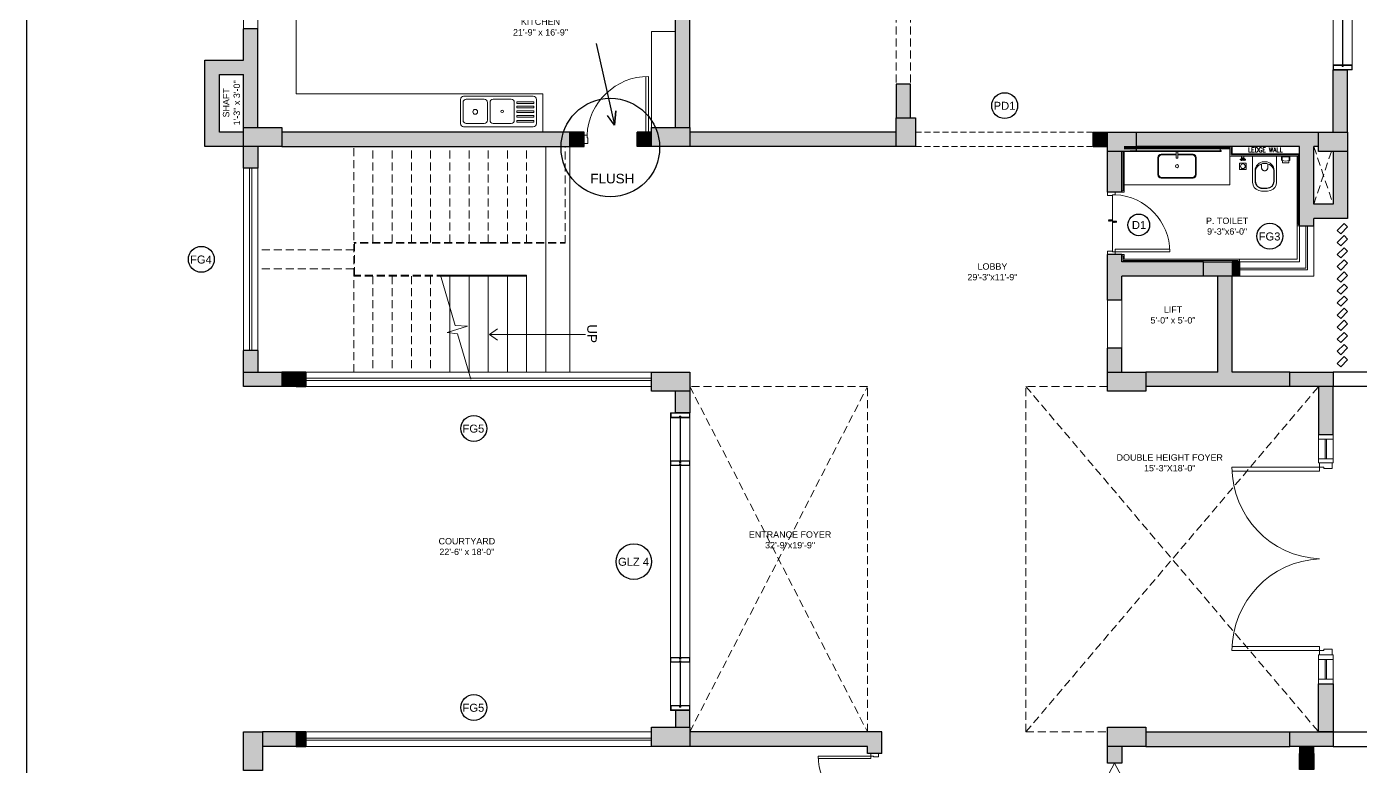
# Model space of a CAD drawing. Header units: inches. Extents: x 211391 to 214260, y -106888 to -102532.
# Drawn here: x 211469 to 212302, y -104507 to -104044 of the extents above; entities that cross this region are included whole.
import ezdxf

# ---------------------------------------------------------------- set-up
doc = ezdxf.new("R2010")
doc.units = ezdxf.units.IN
doc.header["$MEASUREMENT"] = 0
doc.linetypes.add('HIDDEN', pattern=[0.375, 0.25, -0.125])
doc.layers.get('0').update_dxf_attribs({"color": 4})
doc.layers.add('COLUMN', color=6, linetype='Continuous')
for name, color, linetype, lineweight in [('counter', 177, 'Continuous', 13), ('DIM', 1, 'Continuous', 9), ('DOOR', 2, 'Continuous', 9), ('DROP', 1, 'Continuous', 5), ('FIXTURES', 8, 'Continuous', 9), ('GLASS', 4, 'Continuous', 18), ('HATCH', 251, 'Continuous', 13), ('HIDDEN', 8, 'Continuous', 13), ('m.s.', 250, 'Continuous', 13), ('PROPOSED WALL', 6, 'Continuous', 25), ('STEPS', 2, 'Continuous', 18), ('STONE', 1, 'Continuous', 18), ('TEXT', 3, 'Continuous', 9), ('TEXT 1', 3, 'Continuous', 15), ('WALL', 5, 'Continuous', 25), ('window', 1, 'Continuous', 18)]:
    doc.layers.add(name, color=color, linetype=linetype, lineweight=lineweight)
doc.layers.add('DOOR GLAZING NUMBER', color=1, linetype='Continuous', lineweight=5, plot=False)
doc.styles.add('22', font='arial.ttf', dxfattribs={"height": 7})
doc.styles.add('dimtext', font='segoeuil.ttf', dxfattribs={"width": 0.8, "height": 3})
doc.styles.add('STYLE1', font='arial.ttf', dxfattribs={"height": 8})
doc.dimstyles.new('ISO-25', dxfattribs={"dimtxt": 3, "dimasz": 0.7, "dimexe": 0.7, "dimexo": 0.7, "dimgap": 0.703125, "dimtad": 1, "dimdec": 1, "dimlunit": 4, "dimtxsty": 'dimtext', "dimblk": 'OBLIQUE', "dimcen": 0.7, "dimdle": 0.7, "dimclrd": 1, "dimclre": 1, "dimclrt": 2, "dimadec": 0, "dimazin": 0, "dimtfac": 0.5, "dimtdec": 1, "dimtmove": 0, "dimatfit": 3, "dimldrblk": 'OBLIQUE', "dimfxl": 0.703125, "dimfxlon": 1, "dimfrac": 1, "dimlwd": 13, "dimlwe": 13, "dimarcsym": 0})
pattern_1 = [(45, (1e-10, -71.03944), (-0.08838834765, 0.08838834765), [])]
pattern_2 = [(45, (123, -71.03944), (-0.08838834765, 0.08838834765), [])]

# ---------------------------------------------------------------- blocks, each defined once
blk = doc.blocks.new('A$C65C017E6')
at = {"layer": 'FIXTURES'}
for points in [[(17.3, 0, 0.414214), (19.3, 2), (19.3, 46, 0.414214), (17.3, 48), (2, 48, 0.414214), (0, 46), (0, 2, 0.414214), (2, 0)], [(3.84, 34, 0.414214), (1.84, 32), (1.84, 20.66, 0.414214), (3.84, 18.66), (15.18, 18.66, 0.414214), (17.18, 20.66), (17.18, 32, 0.414214), (15.18, 34)], [(3.84, 1.66, -0.414214), (1.84, 3.66), (1.84, 15, -0.414214), (3.84, 17), (15.18, 17, -0.414214), (17.18, 15), (17.18, 3.66, -0.414214), (15.18, 1.66)]]:
    blk.add_lwpolyline(points, format="xyb", close=True, dxfattribs=at)
for points in [[(3.46, 35.65), (3.46, 35.65), (3.46, 46.34), (3.46, 46.34), (4.46, 46.34), (4.46, 46.34), (4.46, 35.65), (4.46, 35.65)], [(6.34, 35.65), (6.34, 35.65), (6.34, 46.34), (6.34, 46.34), (7.34, 46.34), (7.34, 46.34), (7.34, 35.65), (7.34, 35.65)], [(9.22, 35.65), (9.22, 35.65), (9.22, 46.34), (9.22, 46.34), (10.23, 46.34), (10.23, 46.34), (10.23, 35.65), (10.23, 35.65)], [(12.1, 35.65), (12.1, 35.65), (12.1, 46.34), (12.1, 46.34), (13.11, 46.34), (13.11, 46.34), (13.11, 35.65), (13.11, 35.65)], [(15.27, 35.65), (15.27, 35.65), (15.27, 46.34), (15.27, 46.34), (16.27, 46.34), (16.27, 46.34), (16.27, 35.65), (16.27, 35.65)]]:
    blk.add_lwpolyline(points, close=True, dxfattribs=at)
for centre, radius in [((9.51, 26.33), 0.75), ((9.82, 9.33), 1.5)]:
    blk.add_circle(centre, radius, dxfattribs=at)
blk = doc.blocks.new('DOOR 3 L')
at = {"layer": 'DOOR'}
for points in [[(1.5, -4.54), (1.5, -3.04), (2, -3.04), (2, -0.04), (0, -0.04), (0, -4.54)], [(34.5, -4.54), (34.5, -3.04), (34, -3.04), (34, -0.04), (36, -0.04), (36, -4.54)]]:
    blk.add_lwpolyline(points, close=True, dxfattribs=at)
blk.add_lwpolyline([(34.5, -4.54, -0.400224), (1.5, -36.04), (1.5, -4.54), (3, -4.54), (3, -36.01)], format="xyb", dxfattribs=at)
blk = doc.blocks.new('YSRJ')
at = {"layer": 'DOOR', "elevation": 0}
for points in [[(216810.79, -98732.33, 0.400224), (216780.54, -98703.46), (216780.54, -98732.33), (216781.91, -98732.33), (216781.91, -98703.49)], [(216810.79, -98732.33, -0.400224), (216841.04, -98703.46), (216841.04, -98732.33), (216839.66, -98732.33), (216839.66, -98703.49)]]:
    blk.add_lwpolyline(points, format="xyb", dxfattribs=at)
for points in [[(216780.54, -98732.33), (216780.54, -98733.71), (216781, -98733.71), (216781, -98736.46), (216779.16, -98736.46), (216779.16, -98732.33)], [(216841.04, -98732.33), (216841.04, -98733.71), (216840.58, -98733.71), (216840.58, -98736.46), (216842.41, -98736.46), (216842.41, -98732.33)]]:
    blk.add_lwpolyline(points, close=True, dxfattribs=at)
blk = doc.blocks.new('erwe54')
at = {"layer": 'COLUMN', "ltscale": 20, "true_color": 0xe517e8}
h = blk.add_hatch(color=6, dxfattribs=at)
h.dxf.hatch_style = 1
h.paths.add_polyline_path([(205443.77, -115544.54), (205443.77, -115562.54), (205455.77, -115562.54), (205455.77, -115544.54)])
h = blk.add_hatch(color=6, dxfattribs=at)
h.dxf.hatch_style = 1
h.paths.add_polyline_path([(205035.77, -115562.54), (205059.77, -115562.54), (205059.77, -115550.54), (205035.77, -115550.54)])
h = blk.add_hatch(color=6, dxfattribs=at)
h.dxf.hatch_style = 1
h.paths.add_polyline_path([(205290.77, -115562.54), (205314.77, -115562.54), (205314.77, -115550.54), (205290.77, -115550.54)])
h = blk.add_hatch(color=6, dxfattribs=at)
h.dxf.hatch_style = 1
h.paths.add_polyline_path([(205593.77, -115553.54), (205575.77, -115553.54), (205575.77, -115565.54), (205593.77, -115565.54)])
h = blk.add_hatch(color=6, dxfattribs=at)
h.dxf.hatch_style = 1
h.paths.add_polyline_path([(205725.77, -115553.54), (205707.77, -115553.54), (205707.77, -115565.54), (205725.77, -115565.54)])
h = blk.add_hatch(color=6, dxfattribs=at)
h.dxf.hatch_style = 1
h.paths.add_polyline_path([(205653.77, -115634.54), (205635.77, -115634.54), (205635.77, -115643.54), (205653.77, -115643.54)])
h = blk.add_hatch(color=6, dxfattribs=at)
h.dxf.hatch_style = 1
h.paths.add_polyline_path([(205035.77, -115712.54), (205059.77, -115712.54), (205059.77, -115703.54), (205035.77, -115703.54)])
h = blk.add_hatch(color=6, dxfattribs=at)
h.dxf.hatch_style = 1
h.paths.add_polyline_path([(205290.77, -115715.54), (205314.77, -115715.54), (205314.77, -115703.54), (205290.77, -115703.54)])
h = blk.add_hatch(color=6, dxfattribs=at)
h.dxf.hatch_style = 1
h.paths.add_polyline_path([(205575.77, -115715.54), (205599.77, -115715.54), (205599.77, -115703.54), (205575.77, -115703.54)])
h = blk.add_hatch(color=6, dxfattribs=at)
h.dxf.hatch_style = 1
h.paths.add_polyline_path([(205716.77, -115703.54), (205689.77, -115703.54), (205689.77, -115712.54), (205716.77, -115712.54)])
h = blk.add_hatch(color=6, dxfattribs=at)
h.dxf.hatch_style = 1
h.paths.add_polyline_path([(205035.77, -115928.54), (205035.77, -115952.54), (205047.77, -115952.54), (205047.77, -115928.54)])
h = blk.add_hatch(color=6, dxfattribs=at)
h.dxf.hatch_style = 1
h.paths.add_polyline_path([(205290.77, -115937.54), (205314.77, -115937.54), (205314.77, -115925.54), (205290.77, -115925.54)])
h = blk.add_hatch(color=6, dxfattribs=at)
h.dxf.hatch_style = 1
h.paths.add_polyline_path([(205575.77, -115937.54), (205599.77, -115937.54), (205599.77, -115925.54), (205575.77, -115925.54)])
h = blk.add_hatch(color=6, dxfattribs=at)
h.dxf.hatch_style = 1
h.paths.add_polyline_path([(205716.77, -115928.54), (205689.77, -115928.54), (205689.77, -115937.54), (205716.77, -115937.54)])
at = {"layer": 'COLUMN', "ltscale": 20}
for points in [[(205443.77, -115562.54), (205443.77, -115544.54), (205455.77, -115544.54), (205455.77, -115562.54)], [(205059.77, -115562.54), (205035.77, -115562.54), (205035.77, -115550.54), (205059.77, -115550.54)], [(205314.77, -115562.54), (205290.77, -115562.54), (205290.77, -115550.54), (205314.77, -115550.54)], [(205575.77, -115553.54), (205593.77, -115553.54), (205593.77, -115565.54), (205575.77, -115565.54)], [(205707.77, -115553.54), (205725.77, -115553.54), (205725.77, -115565.54), (205707.77, -115565.54)], [(205635.77, -115634.54), (205653.77, -115634.54), (205653.77, -115643.54), (205635.77, -115643.54)], [(205059.77, -115712.54), (205035.77, -115712.54), (205035.77, -115703.54), (205059.77, -115703.54)], [(205314.77, -115715.54), (205290.77, -115715.54), (205290.77, -115703.54), (205314.77, -115703.54)], [(205599.77, -115715.54), (205575.77, -115715.54), (205575.77, -115703.54), (205599.77, -115703.54)], [(205689.77, -115703.54), (205716.77, -115703.54), (205716.77, -115712.54), (205689.77, -115712.54)], [(205035.77, -115952.54), (205035.77, -115928.54), (205047.77, -115928.54), (205047.77, -115952.54)], [(205314.77, -115937.54), (205290.77, -115937.54), (205290.77, -115925.54), (205314.77, -115925.54)], [(205599.77, -115937.54), (205575.77, -115937.54), (205575.77, -115925.54), (205599.77, -115925.54)], [(205689.77, -115928.54), (205716.77, -115928.54), (205716.77, -115937.54), (205689.77, -115937.54)]]:
    blk.add_lwpolyline(points, close=True, dxfattribs=at)
blk = doc.blocks.new('e57ik')
at = {"layer": 'm.s.', "ltscale": 15}
h = blk.add_hatch(dxfattribs=at)
h.set_pattern_fill('ANSI31', color=256)
h.set_pattern_definition([(45, (-434.42776, 41.17161), (-0.08838834765, 0.08838834765), [])])
h.paths.add_polyline_path([(210010.52, -105167.4), (210011.27, -105167.4), (210011.27, -105172.77), (210008.77, -105172.77), (210008.77, -105161.27), (210011.27, -105161.27), (210011.27, -105166.64), (210010.52, -105166.64)], flags=16)
h.paths.add_polyline_path([(210010.77, -105167.15), (210011.52, -105167.15), (210011.52, -105173.02), (210008.52, -105173.02), (210008.52, -105161.02), (210011.52, -105161.02), (210011.52, -105166.89), (210010.77, -105166.89)])
at = {"layer": 'm.s.', "ltscale": 2}
for points in [[(210010.77, -105167.15), (210011.52, -105167.15), (210011.52, -105173.02), (210008.52, -105173.02), (210008.52, -105161.02), (210011.52, -105161.02), (210011.52, -105166.89), (210010.77, -105166.89)], [(210010.52, -105167.4), (210011.27, -105167.4), (210011.27, -105172.77), (210008.77, -105172.77), (210008.77, -105161.27), (210011.27, -105161.27), (210011.27, -105166.64), (210010.52, -105166.64)]]:
    blk.add_lwpolyline(points, close=True, dxfattribs=at)
blk = doc.blocks.new('r68oul')
at = {"layer": 'GLASS', "ltscale": 15}
for p, q in [((209396.87, -105540.56), (209303.76, -105540.56)), ((209396.87, -105540.81), (209303.76, -105540.81))]:
    blk.add_line(p, q, dxfattribs=at)
at = {"layer": 'm.s.', "ltscale": 15}
for p, q in [((209303.76, -105534.69), (209396.87, -105534.69)), ((209396.87, -105546.69), (209303.76, -105546.69))]:
    blk.add_line(p, q, dxfattribs=at)
at = {"layer": 'DIM'}
blk.add_blockref('e57ik', (-707.76, -373.66), dxfattribs=at)
at = {"layer": 'DIM', "xscale": -1}
blk.add_blockref('e57ik', (419408.39, -373.66), dxfattribs=at)
blk = doc.blocks.new('r687ol')
at = {"layer": 'm.s.', "ltscale": 15}
h = blk.add_hatch(dxfattribs=at)
h.set_pattern_fill('ANSI31', color=256)
h.set_pattern_definition(pattern_1)
h.paths.add_polyline_path([(210776.4, -105540.56), (210777.15, -105540.56), (210777.15, -105540.81), (210776.4, -105540.81), (210776.4, -105546.69), (210779.4, -105546.69), (210779.4, -105540.81), (210778.65, -105540.81), (210778.65, -105540.56), (210779.4, -105540.56), (210779.4, -105534.69), (210776.4, -105534.69)])
h.paths.add_polyline_path([(210776.65, -105540.56), (210777.15, -105540.56), (210777.15, -105540.81), (210776.65, -105540.81), (210776.65, -105546.44), (210779.15, -105546.44), (210779.15, -105541.06), (210778.4, -105541.06), (210778.4, -105540.31), (210779.15, -105540.31), (210779.15, -105534.94), (210776.65, -105534.94)])
h = blk.add_hatch(dxfattribs=at)
h.set_pattern_fill('ANSI31', color=256)
h.set_pattern_definition(pattern_2)
h.paths.add_polyline_path([(210899.4, -105540.56), (210900.15, -105540.56), (210900.15, -105540.81), (210899.4, -105540.81), (210899.4, -105546.69), (210902.4, -105546.69), (210902.4, -105540.81), (210901.65, -105540.81), (210901.65, -105540.56), (210902.4, -105540.56), (210902.4, -105534.69), (210899.4, -105534.69)])
h.paths.add_polyline_path([(210899.65, -105540.56), (210900.15, -105540.56), (210900.15, -105540.81), (210899.65, -105540.81), (210899.65, -105546.44), (210902.15, -105546.44), (210902.15, -105541.06), (210901.4, -105541.06), (210901.4, -105540.31), (210902.15, -105540.31), (210902.15, -105534.94), (210899.65, -105534.94)])
h = blk.add_hatch(dxfattribs=at)
h.set_pattern_fill('ANSI31', color=256)
h.set_pattern_definition(pattern_1)
h.paths.add_polyline_path([(210777.4, -105540.31), (210776.65, -105540.31), (210776.65, -105540.56), (210777.15, -105540.56), (210777.15, -105540.81), (210776.65, -105540.81), (210776.65, -105541.06), (210777.4, -105541.06)])
h = blk.add_hatch(dxfattribs=at)
h.set_pattern_fill('ANSI31', color=256)
h.set_pattern_definition(pattern_2)
h.paths.add_polyline_path([(210900.4, -105540.31), (210899.65, -105540.31), (210899.65, -105540.56), (210900.15, -105540.56), (210900.15, -105540.81), (210899.65, -105540.81), (210899.65, -105541.06), (210900.4, -105541.06)])
at = {"layer": 'GLASS', "ltscale": 15}
for p, q in [((210776.4, -105540.56), (210749.45, -105540.56)), ((210776.4, -105540.81), (210749.45, -105540.81)), ((210899.4, -105540.56), (210779.4, -105540.56)), ((210899.4, -105540.81), (210779.4, -105540.81)), ((210929.45, -105540.56), (210902.4, -105540.56)), ((210929.45, -105540.81), (210902.4, -105540.81))]:
    blk.add_line(p, q, dxfattribs=at)
at = {"layer": 'm.s.', "ltscale": 15}
for p, q in [((210749.45, -105534.69), (210776.4, -105534.69)), ((210779.4, -105534.69), (210899.4, -105534.69)), ((210902.4, -105534.69), (210929.34, -105534.69)), ((210776.4, -105546.69), (210749.45, -105546.69)), ((210899.4, -105546.69), (210779.4, -105546.69)), ((210929.34, -105546.69), (210902.4, -105546.69))]:
    blk.add_line(p, q, dxfattribs=at)
at = {"layer": 'm.s.', "ltscale": 2}
for points in [[(210776.4, -105540.56), (210776.4, -105534.69), (210779.4, -105534.69), (210779.4, -105540.56), (210778.65, -105540.56), (210778.65, -105540.81), (210779.4, -105540.81), (210779.4, -105546.69), (210776.4, -105546.69), (210776.4, -105540.81), (210777.15, -105540.81), (210777.15, -105540.56), (210776.4, -105540.56)], [(210899.4, -105540.56), (210899.4, -105534.69), (210902.4, -105534.69), (210902.4, -105540.56), (210901.65, -105540.56), (210901.65, -105540.81), (210902.4, -105540.81), (210902.4, -105546.69), (210899.4, -105546.69), (210899.4, -105540.81), (210900.15, -105540.81), (210900.15, -105540.56), (210899.4, -105540.56)]]:
    blk.add_lwpolyline(points, dxfattribs=at)
for points in [[(210776.65, -105540.31), (210776.65, -105534.94), (210779.15, -105534.94), (210779.15, -105540.31), (210778.4, -105540.31), (210778.4, -105541.06), (210779.15, -105541.06), (210779.15, -105546.44), (210776.65, -105546.44), (210776.65, -105541.06), (210777.4, -105541.06), (210777.4, -105540.31)], [(210899.65, -105540.31), (210899.65, -105534.94), (210902.15, -105534.94), (210902.15, -105540.31), (210901.4, -105540.31), (210901.4, -105541.06), (210902.15, -105541.06), (210902.15, -105546.44), (210899.65, -105546.44), (210899.65, -105541.06), (210900.4, -105541.06), (210900.4, -105540.31)]]:
    blk.add_lwpolyline(points, close=True, dxfattribs=at)
at = {"layer": 'DIM'}
blk.add_blockref('e57ik', (737.94, -373.66), dxfattribs=at)
at = {"layer": 'DIM', "xscale": -1}
blk.add_blockref('e57ik', (420940.97, -373.66), dxfattribs=at)
blk = doc.blocks.new('*X6')
at = {"color": 0}
for p, q in [((-16.8, -3.5), (-13.3, 0)), ((-16.8, -0.8), (-15.9, 0)), ((-16.4, -5.8), (-10.6, 0)), ((-13.8, -5.8), (-8, 0)), ((-11.1, -5.8), (-5.3, 0)), ((-8.5, -5.8), (-2.7, 0)), ((-5.8, -5.8), (0, 0)), ((0, 0), (6, 6)), ((0, 2.7), (3.3, 6)), ((0, 5.3), (0.7, 6)), ((2.7, 0), (8.7, 6)), ((5.3, 0), (11.3, 6)), ((8, 0), (14, 6)), ((10.6, 0), (16.6, 6)), ((13.3, 0), (17, 3.8)), ((15.9, 0), (17, 1.1)), ((-3.2, -5.8), (0, -2.7)), ((-0.5, -5.8), (0, -5.3))]:
    blk.add_line(p, q, dxfattribs=at)
blk = doc.blocks.new('4 UQ46U')
at = {"layer": 'DROP', "lineweight": 5}
blk.add_lwpolyline([(67308.8, -52969.2), (67308.8, -52972.5), (67307.6, -52972.5), (67307.6, -52975.8)], dxfattribs=at)
at = {"layer": 'DROP', "lineweight": 5, "extrusion": (0, 0, -1), "xscale": 0.1972594911858323, "yscale": 0.1972594911858323, "zscale": -0.1972594911858323, "rotation": 270}
blk.add_blockref('*X6', (-67308.8, -52972.5), dxfattribs=at)
blk = doc.blocks.new('RJeaT')
at = {"layer": 'FIXTURES', "ltscale": 0.2}
for p, q in [((1938.58, 413.74), (1938.38, 413.74)), ((1938.38, 411.94), (1938.38, 413.74)), ((1938.58, 411.94), (1938.38, 411.94)), ((1938.58, 410.34), (1938.58, 415.34)), ((1938.58, 415.34), (1940.88, 415.34)), ((1940.88, 410.34), (1938.58, 410.34)), ((1938.68, 410.44), (1938.68, 415.24)), ((1938.68, 415.24), (1940.88, 415.24)), ((1940.88, 410.44), (1938.68, 410.44)), ((1938.68, 410.44), (1940.88, 410.44)), ((1940.88, 414.94), (1938.88, 414.94)), ((1938.88, 410.74), (1938.88, 414.94)), ((1938.88, 410.74), (1940.88, 410.74)), ((1939.88, 415.24), (1939.88, 415.14)), ((1939.88, 415.14), (1940.78, 415.14)), ((1939.88, 410.44), (1939.88, 410.54)), ((1939.88, 410.54), (1940.78, 410.54)), ((1939.98, 415.14), (1939.98, 414.94)), ((1939.98, 410.74), (1939.98, 410.54)), ((1940.68, 415.14), (1940.68, 414.94)), ((1940.68, 410.74), (1940.68, 410.54)), ((1940.78, 415.14), (1940.78, 415.24)), ((1940.78, 410.54), (1940.78, 410.44)), ((1940.88, 415.24), (1940.88, 415.34)), ((1940.88, 410.34), (1940.88, 410.44)), ((1942.28, 414.74), (1940.98, 414.74)), ((1940.98, 410.94), (1942.28, 410.94)), ((1942.28, 410.94), (1942.28, 414.74)), ((1939.38, 388.25), (1938.38, 388.25)), ((1938.38, 388.25), (1938.38, 386.85)), ((1938.38, 386.85), (1939.38, 386.85)), ((1939.38, 386.85), (1939.38, 388.25)), ((1940.08, 386.28), (1940.08, 388.92)), ((1942.48, 389.48), (1942.48, 385.68)), ((1946.28, 389.48), (1942.48, 389.48)), ((1946.28, 385.68), (1946.28, 389.48)), ((1942.48, 385.68), (1946.28, 385.68))]:
    blk.add_line(p, q, dxfattribs=at)
at = {"layer": 'FIXTURES'}
for p, q in [((1938.38, 407.57), (1953.87, 407.57)), ((1938.38, 393.37), (1938.38, 407.57)), ((1953.24, 406.09), (1946.91, 406.09)), ((1953.24, 405.88), (1946.91, 405.88)), ((1941.71, 400.89), (1941.71, 400.04)), ((1942.68, 400.89), (1942.68, 400.04)), ((1942.93, 402.34), (1945.23, 402.34)), ((1942.93, 402.34), (1945.23, 402.34)), ((1945.23, 398.59), (1942.96, 398.59)), ((1945.23, 398.59), (1942.96, 398.59)), ((1946.91, 395.05), (1953.24, 395.05)), ((1946.91, 394.84), (1953.24, 394.84)), ((1957.3, 400.47), (1957.3, 401.81)), ((1957.3, 399.12), (1957.3, 400.47)), ((1957.51, 400.47), (1957.51, 401.81)), ((1957.51, 399.12), (1957.51, 400.47)), ((1953.87, 393.37), (1938.38, 393.37))]:
    blk.add_line(p, q, dxfattribs=at)
at = {"layer": 'FIXTURES', "ltscale": 0.2, "extrusion": (0, 0, -1)}
blk.add_line((1940.68, 386.28), (1940.68, 388.92), dxfattribs=at)
at = {"layer": 'FIXTURES'}
for centre, start, end in [((1953.87, 402.57), 16.67385, 90), ((1953.87, 398.37), 270, 343.32615)]:
    blk.add_arc(centre, 5, start, end, dxfattribs=at)
at = {"layer": 'FIXTURES', "ltscale": 0.2}
for centre, start, end in [((1940.38, 388.92), 0, 180), ((1940.38, 386.28), 180, 0)]:
    blk.add_arc(centre, 0.3, start, end, dxfattribs=at)
for centre, major_axis, ratio, start_param, end_param in [((1935.08, 412.84), (0, 6.17), 0.999988, 4.36874, 5.056072), ((1940.38, 387.55), (0, 0.991), 0.999988, 0.339854, 2.833873), ((1940.38, 387.55), (0, 0.743), 0.999988, 0.460571, 2.725879), ((1940.38, 387.55), (0, 0.991), 0.999988, -0.626784, -0.307745), ((1940.38, 387.55), (-0.525, 0.525), 1, -1.412135, -1.201093), ((1940.38, 387.55), (-0.525, 0.525), 1, 2.771889, 3.025893), ((1940.38, 387.55), (0, 0.991), 0.999988, 3.449295, 3.7684), ((1940.88, 388.25), (0, 0.124), 0.999988, 2.220239, 5.656431), ((1940.88, 386.85), (0, 0.124), 0.999988, 3.768369, 7.204495)]:
    blk.add_ellipse(centre, major_axis=major_axis, ratio=ratio, start_param=start_param, end_param=end_param, dxfattribs=at)
at = {"layer": 'FIXTURES'}
for centre, major_axis, ratio, start_param, end_param in [((1946.91, 400.89), (-3.67, 3.67), 1, -0.785398, 0.785398), ((1947.9, 400.76), (-3.69, 3.69), 1, -0.594765, 0.75982), ((1953.24, 401.81), (3.02, 3.02), 1, 5.497787, 7.068583), ((1953.24, 401.81), (-2.88, 2.88), 1, 3.926991, 5.497787), ((1944.14, 400.47), (-15.03, 0), 0.9017, 2.877811, 3.405374), ((1946.91, 400.04), (3.67, 3.67), 1, 2.356194, 3.926991), ((1948.1, 400.34), (3.84, 3.84), 1, 2.412384, 3.705746), ((1945.23, 400.47), (-1.33, 1.33), 1, 2.356194, 5.497787), ((1953.24, 399.12), (2.88, 2.88), 1, 3.926991, 5.497787), ((1953.24, 399.12), (-3.02, 3.02), 1, 2.356194, 3.926991)]:
    blk.add_ellipse(centre, major_axis=major_axis, ratio=ratio, start_param=start_param, end_param=end_param, dxfattribs=at)
at = {"layer": 'FIXTURES', "extrusion": (0, 0, -1)}
blk.add_ellipse((1945.23, 400.47), major_axis=(1.33, 1.33), ratio=1, start_param=-0.785398, end_param=2.356194, dxfattribs=at)
at = {"layer": 'FIXTURES', "ltscale": 0.2, "extrusion": (0, 0, -1)}
blk.add_ellipse((1944.38, 387.58), major_axis=(0, 1.39), ratio=0.999988, start_param=4.213360238e-07, end_param=6.28318572851561, dxfattribs=at)
blk = doc.blocks.new('AETJUEU')
at = {"layer": 'FIXTURES'}
for p, q in [((67925.19, -56342.58), (67925.19, -56353.58)), ((67925.69, -56343.08), (67925.69, -56353.08)), ((67936.69, -56340.58), (67927.19, -56340.58)), ((67936.69, -56341.08), (67927.69, -56341.08)), ((67937.68, -56339.05), (67936.69, -56339.05)), ((67936.69, -56339.05), (67936.69, -56343.07)), ((67936.69, -56343.07), (67937.68, -56343.07)), ((67937.68, -56343.07), (67937.68, -56339.05)), ((67947.19, -56340.58), (67937.68, -56340.58)), ((67946.69, -56341.08), (67937.68, -56341.08)), ((67948.69, -56353.08), (67948.69, -56343.08)), ((67949.19, -56353.58), (67949.19, -56342.58)), ((67927.19, -56355.58), (67947.19, -56355.58)), ((67927.69, -56355.08), (67946.69, -56355.08))]:
    blk.add_line(p, q, dxfattribs=at)
blk.add_circle((67937.19, -56348.08), 0.945, dxfattribs=at)
for centre, start, end in [((67927.19, -56342.58), 90, 180), ((67927.69, -56343.08), 90, 180), ((67946.69, -56343.08), 0, 90), ((67947.19, -56342.58), 0, 90), ((67927.19, -56353.58), 180, 270), ((67927.69, -56353.08), 180, 270), ((67946.69, -56353.08), 270, 0), ((67947.19, -56353.58), 270, 0)]:
    blk.add_arc(centre, 2, start, end, dxfattribs=at)

msp = doc.modelspace()

# ---------------------------------------------------------------- hatches: boundary and pattern name
at = {"layer": 'Defpoints', "ltscale": 15, "true_color": 0xffffff, "transparency": 33554559}
h = msp.add_hatch(color=7, dxfattribs=at)
h.dxf.hatch_style = 1
h.paths.add_polyline_path([(212021.19, -104080.04), (212012.19, -104080.04), (212012.19, -104101.04), (212021.19, -104101.04)])
h = msp.add_hatch(color=7, dxfattribs=at)
h.dxf.hatch_style = 1
h.paths.add_polyline_path([(211859.19, -104110.04), (211850.19, -104110.04), (211850.19, -104119.04), (211859.19, -104119.04)])
h = msp.add_hatch(color=7, dxfattribs=at)
h.dxf.hatch_style = 1
h.paths.add_polyline_path([(212144.19, -104110.04), (212135.19, -104110.04), (212135.19, -104119.04), (212144.19, -104119.04)])
at = {"layer": 'HATCH', "ltscale": 15}
h = msp.add_hatch(color=256, dxfattribs=at)
h.dxf.hatch_style = 1
h.paths.add_polyline_path([(211883.19, -103912.04), (211874.19, -103912.04), (211874.19, -104107.04), (211883.19, -104107.04)])
h = msp.add_hatch(color=256, dxfattribs=at)
h.dxf.hatch_style = 1
h.paths.add_polyline_path([(211613.19, -104045.37), (211604.19, -104045.37), (211604.19, -104065.04), (211580.19, -104065.04), (211580.19, -104119.04), (211604.19, -104119.04), (211604.19, -104110.04), (211589.19, -104110.04), (211589.19, -104074.04), (211604.19, -104074.04), (211604.19, -104107.04), (211613.19, -104107.04)])
h = msp.add_hatch(color=256, dxfattribs=at)
h.dxf.hatch_style = 1
h.paths.add_polyline_path([(212294.19, -104071.04), (212285.19, -104071.04), (212285.19, -104110.04), (212294.19, -104110.04)])
h = msp.add_hatch(color=256, dxfattribs=at)
h.dxf.hatch_style = 1
h.paths.add_polyline_path([(211808.19, -104110.04), (211628.19, -104110.04), (211628.19, -104119.04), (211808.19, -104119.04)])
at = {"layer": 'HATCH', "ltscale": 15, "transparency": 33554559}
h = msp.add_hatch(color=8, dxfattribs=at)
h.dxf.hatch_style = 1
h.paths.add_polyline_path([(211808.19, -104119.04), (211817.19, -104119.04), (211817.19, -104110.04), (211808.19, -104110.04)])
at = {"layer": 'HATCH', "ltscale": 15}
h = msp.add_hatch(color=256, dxfattribs=at)
h.dxf.hatch_style = 1
h.paths.add_polyline_path([(212012.19, -104110.04), (211883.19, -104110.04), (211883.19, -104119.04), (212012.19, -104119.04)])
h = msp.add_hatch(color=256, dxfattribs=at)
h.dxf.hatch_style = 1
h.paths.add_polyline_path([(212276.19, -104110.04), (212162.19, -104110.04), (212162.19, -104119.04), (212264.19, -104119.04), (212264.19, -104168.54), (212273.19, -104168.54), (212273.19, -104164.04), (212294.19, -104164.04), (212294.19, -104122.04), (212285.19, -104122.04), (212285.19, -104155.04), (212273.19, -104155.04), (212273.19, -104119.04), (212276.19, -104119.04)])
h = msp.add_hatch(color=256, dxfattribs=at)
h.dxf.hatch_style = 1
h.paths.add_polyline_path([(211613.19, -104119.04), (211604.19, -104119.04), (211604.19, -104132.54), (211613.19, -104132.54)])
h = msp.add_hatch(color=256, dxfattribs=at)
h.dxf.hatch_style = 1
h.paths.add_polyline_path([(212153.19, -104122.04), (212144.19, -104122.04), (212144.19, -104147.54), (212153.19, -104147.54)])
h = msp.add_hatch(color=256, dxfattribs=at)
h.dxf.hatch_style = 1
h.paths.add_polyline_path([(212204.19, -104191.04), (212153.19, -104191.04), (212153.19, -104186.54), (212144.19, -104186.54), (212144.19, -104200.04), (212144.19, -104215.04), (212153.19, -104215.04), (212153.19, -104200.04), (212204.19, -104200.04)])
h = msp.add_hatch(color=256, dxfattribs=at)
h.dxf.hatch_style = 1
h.paths.add_polyline_path([(212226.69, -104191.04), (212222.19, -104191.04), (212222.19, -104200.04), (212226.69, -104200.04)])
h = msp.add_hatch(color=256, dxfattribs=at)
h.dxf.hatch_style = 1
h.paths.add_polyline_path([(212258.19, -104260.04), (212222.19, -104260.04), (212222.19, -104200.04), (212213.19, -104200.04), (212213.19, -104260.04), (212168.19, -104260.04), (212168.19, -104269.04), (212258.19, -104269.04)])
h = msp.add_hatch(color=256, dxfattribs=at)
h.dxf.hatch_style = 1
h.paths.add_polyline_path([(211613.19, -104246.54), (211604.19, -104246.54), (211604.19, -104260.04), (211613.19, -104260.04)])
h = msp.add_hatch(color=256, dxfattribs=at)
h.dxf.hatch_style = 1
h.paths.add_polyline_path([(212153.19, -104245.04), (212144.19, -104245.04), (212144.19, -104260.04), (212153.19, -104260.04)])
h = msp.add_hatch(color=256, dxfattribs=at)
h.dxf.hatch_style = 1
h.paths.add_polyline_path([(211637.19, -104260.04), (211628.19, -104260.04), (211628.19, -104269.04), (211637.19, -104269.04)])
h = msp.add_hatch(color=8, dxfattribs=at)
h.dxf.hatch_style = 1
h.paths.add_polyline_path([(211637.19, -104269.04), (211643.19, -104269.04), (211643.19, -104260.04), (211637.19, -104260.04)])
at = {"layer": 'HATCH'}
h = msp.add_hatch(color=251, dxfattribs=at)
h.dxf.hatch_style = 1
h.paths.add_polyline_path([(211883.19, -104272.04), (211874.19, -104272.04), (211874.19, -104285.54), (211883.19, -104285.54)])
at = {"layer": 'HATCH', "ltscale": 15}
h = msp.add_hatch(color=8, dxfattribs=at)
h.dxf.hatch_style = 1
h.paths.add_polyline_path([(212276.19, -104299.04), (212285.19, -104299.04), (212285.19, -104269.04), (212276.19, -104269.04)])
h = msp.add_hatch(color=8, dxfattribs=at)
h.dxf.hatch_style = 1
h.paths.add_polyline_path([(212276.19, -104455.04), (212285.19, -104455.04), (212285.19, -104485.04), (212276.19, -104485.04)])
h = msp.add_hatch(color=256, dxfattribs=at)
h.dxf.hatch_style = 1
h.paths.add_polyline_path([(211883.19, -104471.54), (211874.19, -104471.54), (211874.19, -104482.04), (211883.19, -104482.04)])
h = msp.add_hatch(color=256, dxfattribs=at)
h.dxf.hatch_style = 1
h.paths.add_polyline_path([(211637.19, -104485.04), (211616.19, -104485.04), (211616.19, -104494.04), (211637.19, -104494.04)])
h = msp.add_hatch(color=8, dxfattribs=at)
h.dxf.hatch_style = 1
h.paths.add_polyline_path([(211637.19, -104494.04), (211643.19, -104494.04), (211643.19, -104485.04), (211637.19, -104485.04)])
h = msp.add_hatch(color=256, dxfattribs=at)
h.dxf.hatch_style = 1
h.paths.add_polyline_path([(212003.19, -104485.04), (211883.19, -104485.04), (211883.19, -104494.04), (211994.19, -104494.04), (211994.19, -104498.54), (212003.19, -104498.54)])
h = msp.add_hatch(color=256, dxfattribs=at)
h.dxf.hatch_style = 1
h.paths.add_polyline_path([(212258.19, -104485.04), (212168.19, -104485.04), (212168.19, -104494.04), (212258.19, -104494.04)])
h = msp.add_hatch(color=256, dxfattribs=at)
h.dxf.hatch_style = 1
h.paths.add_polyline_path([(212153.19, -104494.04), (212144.19, -104494.04), (212144.19, -104504.54), (212153.19, -104504.54)])
h = msp.add_hatch(color=256, dxfattribs=at)
h.dxf.hatch_style = 1
h.paths.add_polyline_path([(212273.19, -104494.04), (212264.19, -104494.04), (212264.19, -104498.54), (212273.19, -104498.54)])
h = msp.add_hatch(color=8, dxfattribs=at)
h.dxf.hatch_style = 1
h.paths.add_polyline_path([(212264.19, -104498.54), (212273.19, -104498.54), (212273.19, -104508.54), (212264.19, -104508.54)])

# ---------------------------------------------------------------- linework, layer by layer
at = {"ltscale": 15}
msp.add_lwpolyline([(211468.75, -103568.22), (212726.55, -103568.22), (212726.55, -105030.12), (211468.75, -105030.12)], close=True, dxfattribs=at)
at = {"layer": 'counter', "ltscale": 20}
for p, q in [((211637.19, -104086.04), (211637.19, -103909.04)), ((211859.19, -104110.04), (211859.19, -104047.04)), ((211859.19, -104047.04), (211874.19, -104047.04)), ((211791.38, -104086.04), (211637.19, -104086.04)), ((211791.38, -104086.04), (211791.38, -104110.04))]:
    msp.add_line(p, q, dxfattribs=at)
at = {"layer": 'counter'}
msp.add_lwpolyline([(212154.69, -104143.04), (212220.69, -104143.04), (212220.69, -104120.54)], dxfattribs=at)
at = {"layer": 'Defpoints', "ltscale": 20}
for p, q in [((211850.19, -104119.04), (211850.19, -104110.04)), ((211859.19, -104110.04), (211850.19, -104110.04)), ((212135.19, -104110.04), (212144.19, -104110.04)), ((212135.19, -104119.04), (212135.19, -104110.04)), ((211859.19, -104119.04), (211850.19, -104119.04)), ((212135.19, -104119.04), (212144.19, -104119.04))]:
    msp.add_line(p, q, dxfattribs=at)
at = {"layer": 'Defpoints', "ltscale": 15}
msp.add_lwpolyline([(211824.61, -104054.58), (211836.22, -104105.66), (211836.86, -104096.63), (211836.22, -104105.66), (211831.69, -104099.71)], dxfattribs=at)
at = {"layer": 'Defpoints', "ltscale": 20}
msp.add_lwpolyline([(212021.19, -104101.04), (212021.19, -104080.04), (212012.19, -104080.04), (212012.19, -104101.04)], dxfattribs=at)
at = {"layer": 'Defpoints', "ltscale": 15}
msp.add_circle((211833.52, -104119.68), 30.81, dxfattribs=at)
at = {"layer": 'Defpoints'}
for centre, radius in [((212079.97, -104093.46), 8.1), ((212163.77, -104168.01), 6.76), ((212245.73, -104175.12), 8.1), ((211577.89, -104189.54), 8.1), ((211748.19, -104295.27), 8.1), ((211848.19, -104378.54), 11.12), ((211748.19, -104469.78), 8.1)]:
    msp.add_circle(centre, radius, dxfattribs=at)
at = {"layer": 'DOOR', "ltscale": 20}
for points in [[(212148.69, -104504.54), (212134.61, -104530.82)], [(212148.69, -104504.54), (212162.77, -104530.82)]]:
    msp.add_lwpolyline(points, dxfattribs=at)
at = {"layer": 'DOOR GLAZING NUMBER', "ltscale": 15}
for p, q in [((212220.69, -104125.04), (212220.69, -104120.54)), ((212221.44, -104124.29), (212221.44, -104119.79))]:
    msp.add_line(p, q, dxfattribs=at)
at = {"layer": 'DROP', "ltscale": 20}
for p, q in [((212147.44, -104149.71), (212147.44, -104184.37)), ((212144.19, -104215.04), (212144.19, -104245.04)), ((212153.19, -104215.04), (212153.19, -104245.04))]:
    msp.add_line(p, q, dxfattribs=at)
at = {"layer": 'DROP', "ltscale": 25}
for p, q in [((211859.19, -104269.04), (211859.19, -104269.04)), ((211811.19, -104485.04), (211859.19, -104485.04))]:
    msp.add_line(p, q, dxfattribs=at)
at = {"layer": 'GLASS', "ltscale": 2}
for p, q in [((212214.71, -104121.54), (212214.71, -104120.54)), ((212215.19, -104121.54), (212214.71, -104121.54))]:
    msp.add_line(p, q, dxfattribs=at)
at = {"layer": 'GLASS', "ltscale": 10}
for points in [[(212215.19, -104121.54), (212215.19, -104122.04), (212158.69, -104122.04), (212158.69, -104121.54)], [(212214.98, -104121.54), (212214.98, -104121.79), (212158.96, -104121.79), (212158.96, -104121.54)]]:
    msp.add_lwpolyline(points, dxfattribs=at)
at = {"layer": 'GLASS', "color": 30, "ltscale": 2}
msp.add_arc((212214.8, -104121.49), 0.191, 343.76184, 118.33576, dxfattribs=at)
at = {"layer": 'HATCH', "linetype": 'HIDDEN', "ltscale": 15}
for p, q in [((212024.19, -104110.04), (212144.19, -104110.04)), ((212024.19, -104119.04), (212144.19, -104119.04))]:
    msp.add_line(p, q, dxfattribs=at)
at = {"layer": 'HIDDEN', "linetype": 'HIDDEN', "ltscale": 20}
for p, q in [((212012.19, -103924.04), (212012.19, -104101.04)), ((212021.19, -103924.04), (212021.19, -104101.04)), ((212273.19, -104119.04), (212285.19, -104155.04)), ((212284.19, -104122.04), (212273.19, -104155.04)), ((211994.19, -104269.04), (211883.19, -104269.04)), ((211883.19, -104485.04), (211994.19, -104269.04)), ((211883.19, -104269.04), (211994.19, -104485.04)), ((211994.19, -104485.04), (211994.19, -104269.04)), ((212093.19, -104485.04), (212093.19, -104269.04)), ((212093.19, -104269.04), (212276.19, -104485.04)), ((212093.19, -104485.04), (212276.19, -104269.04)), ((212144.19, -104269.04), (212093.19, -104269.04)), ((212093.19, -104485.04), (212144.19, -104485.04))]:
    msp.add_line(p, q, dxfattribs=at)
at = {"layer": 'PROPOSED WALL', "ltscale": 15}
for points in [[(211808.19, -104119.04), (211817.19, -104119.04), (211817.19, -104110.04), (211808.19, -104110.04)], [(211637.19, -104269.04), (211643.19, -104269.04), (211643.19, -104260.04), (211637.19, -104260.04)], [(212276.19, -104299.04), (212285.19, -104299.04), (212285.19, -104269.04), (212276.19, -104269.04)], [(212276.19, -104455.04), (212285.19, -104455.04), (212285.19, -104485.04), (212276.19, -104485.04)], [(211637.19, -104494.04), (211643.19, -104494.04), (211643.19, -104485.04), (211637.19, -104485.04)], [(212264.19, -104498.54), (212273.19, -104498.54), (212273.19, -104508.54), (212264.19, -104508.54)]]:
    msp.add_lwpolyline(points, close=True, dxfattribs=at)
at = {"layer": 'STEPS', "linetype": 'HIDDEN', "ltscale": 20, "transparency": 33554495}
for p, q in [((211673.19, -104260.04), (211673.19, -104119.04)), ((211685.19, -104179.04), (211685.19, -104119.04)), ((211697.19, -104179.04), (211697.19, -104119.04)), ((211709.19, -104179.04), (211709.19, -104119.04)), ((211721.19, -104179.04), (211721.19, -104119.04)), ((211733.19, -104179.04), (211733.19, -104119.04)), ((211745.19, -104179.04), (211745.19, -104119.04)), ((211757.19, -104179.04), (211757.19, -104119.04)), ((211769.19, -104179.04), (211769.19, -104119.04)), ((211781.19, -104179.04), (211781.19, -104119.04)), ((211793.19, -104179.04), (211793.19, -104119.04)), ((211805.19, -104179.54), (211805.19, -104119.04)), ((211673.19, -104183.54), (211613.19, -104183.54)), ((211757.19, -104179.04), (211673.19, -104179.04)), ((211673.69, -104199.54), (211673.69, -104179.54)), ((211757.19, -104179.54), (211673.69, -104179.54)), ((211757.19, -104179.04), (211805.19, -104179.04)), ((211757.19, -104179.54), (211805.19, -104179.54)), ((211673.19, -104195.54), (211613.19, -104195.54)), ((211730.07, -104200.04), (211673.19, -104200.04)), ((211730.07, -104199.54), (211673.69, -104199.54)), ((211685.19, -104200.04), (211685.19, -104260.04)), ((211697.19, -104200.04), (211697.19, -104260.04)), ((211709.19, -104200.04), (211709.19, -104260.04)), ((211721.19, -104200.04), (211721.19, -104260.04))]:
    msp.add_line(p, q, dxfattribs=at)
at = {"layer": 'STEPS', "ltscale": 20, "transparency": 33554495}
for p, q in [((211808.19, -104119.04), (211808.19, -104260.04)), ((211808.19, -104119.04), (211808.19, -104260.04)), ((211781.19, -104199.54), (211730.07, -104199.54)), ((211781.19, -104200.04), (211730.07, -104200.04)), ((211733.19, -104200.04), (211733.19, -104260.04)), ((211745.19, -104200.04), (211745.19, -104260.04)), ((211757.19, -104200.04), (211757.19, -104260.04)), ((211769.19, -104200.04), (211769.19, -104260.04)), ((211781.19, -104199.54), (211781.19, -104260.04))]:
    msp.add_line(p, q, dxfattribs=at)
for points in [[(211793.19, -104260.04), (211793.19, -104119.04), (211613.19, -104119.04)], [(211727.29, -104199.54), (211736.48, -104230.91), (211744.32, -104231.36), (211731.49, -104235.4), (211738.01, -104236.12), (211746.33, -104264.54)]]:
    msp.add_lwpolyline(points, dxfattribs=at)
at = {"layer": 'STONE'}
for p, q in [((212153.94, -104146.79), (212153.94, -104122.04)), ((212154.69, -104119.79), (212221.44, -104119.79)), ((212154.69, -104120.54), (212220.69, -104120.54)), ((212154.69, -104147.54), (212154.69, -104122.04)), ((212220.69, -104125.04), (212262.69, -104125.04)), ((212221.44, -104124.29), (212263.44, -104124.29)), ((212262.69, -104125.04), (212262.69, -104189.54)), ((212263.44, -104124.29), (212263.44, -104167.79)), ((212153.19, -104146.79), (212153.94, -104146.79)), ((212153.19, -104147.54), (212154.69, -104147.54)), ((212264.19, -104168.54), (212262.69, -104168.54)), ((212264.19, -104167.79), (212263.44, -104167.79)), ((212153.19, -104186.54), (212154.69, -104186.54)), ((212153.94, -104187.29), (212153.19, -104187.29)), ((212153.94, -104190.29), (212153.94, -104187.29)), ((212225.98, -104190.3), (212153.94, -104190.29)), ((212154.69, -104189.54), (212154.69, -104186.54)), ((212262.69, -104189.54), (212154.69, -104189.54)), ((212225.98, -104191.05), (212225.98, -104190.3)), ((212226.73, -104191.05), (212226.73, -104189.55))]:
    msp.add_line(p, q, dxfattribs=at)
at = {"layer": 'WALL', "ltscale": 20}
for p, q in [((211874.19, -104107.04), (211874.19, -103912.04)), ((211883.19, -104107.04), (211883.19, -103912.04)), ((211604.19, -104065.04), (211604.19, -104045.37)), ((211613.19, -104045.37), (211604.19, -104045.37)), ((211613.19, -104107.04), (211613.19, -104045.37)), ((211604.19, -104107.04), (211604.19, -104074.04)), ((212285.19, -104110.04), (212285.19, -104071.04)), ((212285.19, -104071.04), (212294.19, -104071.04)), ((212294.19, -104110.04), (212294.19, -104071.04)), ((211808.19, -104110.04), (211628.19, -104110.04)), ((211808.19, -104119.04), (211808.19, -104110.04)), ((212012.19, -104110.04), (211883.19, -104110.04)), ((212162.19, -104110.04), (212276.19, -104110.04)), ((211604.19, -104132.54), (211604.19, -104119.04)), ((211613.19, -104119.04), (211613.19, -104132.54)), ((211628.19, -104119.04), (211808.19, -104119.04)), ((212012.19, -104119.04), (211883.19, -104119.04)), ((212144.19, -104147.54), (212144.19, -104122.04)), ((212153.19, -104147.54), (212153.19, -104122.04)), ((212154.69, -104119.04), (212220.69, -104119.04)), ((212264.19, -104119.04), (212162.19, -104119.04)), ((212222.19, -104123.54), (212222.19, -104119.04)), ((212264.19, -104168.54), (212264.19, -104119.04)), ((212276.19, -104119.04), (212273.19, -104119.04)), ((212273.19, -104155.04), (212273.19, -104119.04)), ((212285.19, -104122.04), (212285.19, -104155.04)), ((212294.19, -104122.04), (212294.19, -104164.04)), ((211613.19, -104132.54), (211604.19, -104132.54)), ((212153.19, -104147.54), (212144.19, -104147.54)), ((212285.19, -104155.04), (212273.19, -104155.04)), ((212264.19, -104168.54), (212273.19, -104168.54)), ((212273.19, -104168.54), (212273.19, -104164.04)), ((212294.19, -104164.04), (212273.19, -104164.04)), ((212292.07, -104167.19), (212287.82, -104171.43)), ((212294.19, -104169.31), (212292.07, -104167.19)), ((212287.82, -104171.43), (212289.95, -104173.56)), ((212292.07, -104174.75), (212287.82, -104179)), ((212289.95, -104173.56), (212294.19, -104169.31)), ((212289.95, -104181.12), (212294.19, -104176.87)), ((212294.19, -104176.87), (212292.07, -104174.75)), ((212287.82, -104179), (212289.95, -104181.12)), ((212292.07, -104182.31), (212287.82, -104186.56)), ((212289.95, -104188.68), (212294.19, -104184.43)), ((212294.19, -104184.43), (212292.07, -104182.31)), ((212144.19, -104200.04), (212144.19, -104186.54)), ((212153.19, -104186.54), (212144.19, -104186.54)), ((212153.19, -104191.04), (212153.19, -104186.54)), ((212204.19, -104191.04), (212153.19, -104191.04)), ((212226.69, -104191.04), (212222.19, -104191.04)), ((212226.69, -104191.04), (212226.69, -104200.04)), ((212287.82, -104186.56), (212289.95, -104188.68)), ((212292.07, -104189.87), (212287.82, -104194.12)), ((212289.95, -104196.24), (212294.19, -104192)), ((212294.19, -104192), (212292.07, -104189.87)), ((212144.19, -104215.04), (212144.19, -104200.04)), ((212204.19, -104200.04), (212153.19, -104200.04)), ((212153.19, -104215.04), (212153.19, -104200.04)), ((212213.19, -104260.04), (212213.19, -104200.04)), ((212226.69, -104200.04), (212222.19, -104200.04)), ((212222.19, -104260.04), (212222.19, -104200.04)), ((212287.82, -104194.12), (212289.95, -104196.24)), ((212292.07, -104197.43), (212287.82, -104201.68)), ((212287.82, -104201.68), (212289.95, -104203.8)), ((212289.95, -104203.8), (212294.19, -104199.56)), ((212294.19, -104199.56), (212292.07, -104197.43)), ((212292.07, -104205), (212287.82, -104209.24)), ((212287.82, -104209.24), (212289.95, -104211.36)), ((212289.95, -104211.36), (212294.19, -104207.12)), ((212294.19, -104207.12), (212292.07, -104205)), ((212153.19, -104215.04), (212144.19, -104215.04)), ((212292.07, -104212.56), (212287.82, -104216.8)), ((212287.82, -104216.8), (212289.95, -104218.92)), ((212289.95, -104218.92), (212294.19, -104214.68)), ((212294.19, -104214.68), (212292.07, -104212.56)), ((212292.07, -104220.12), (212287.82, -104224.36)), ((212287.82, -104224.36), (212289.95, -104226.48)), ((212289.95, -104226.48), (212294.19, -104222.24)), ((212294.19, -104222.24), (212292.07, -104220.12)), ((212292.07, -104227.68), (212287.82, -104231.92)), ((212287.82, -104231.92), (212289.95, -104234.04)), ((212292.07, -104235.24), (212287.82, -104239.48)), ((212289.95, -104234.04), (212294.19, -104229.8)), ((212294.19, -104229.8), (212292.07, -104227.68)), ((212294.19, -104237.36), (212292.07, -104235.24)), ((212287.82, -104239.48), (212289.95, -104241.6)), ((212292.07, -104242.8), (212287.82, -104247.04)), ((212289.95, -104241.6), (212294.19, -104237.36)), ((212294.19, -104244.92), (212292.07, -104242.8)), ((211604.19, -104260.04), (211604.19, -104246.54)), ((211613.19, -104246.54), (211604.19, -104246.54)), ((211613.19, -104246.54), (211613.19, -104260.04)), ((212144.19, -104260.04), (212144.19, -104245.04)), ((212153.19, -104245.04), (212144.19, -104245.04)), ((212153.19, -104260.04), (212153.19, -104245.04)), ((212287.82, -104247.04), (212289.95, -104249.16)), ((212292.07, -104250.36), (212287.82, -104254.6)), ((212289.95, -104249.16), (212294.19, -104244.92)), ((212294.19, -104252.48), (212292.07, -104250.36)), ((211637.19, -104260.04), (211628.19, -104260.04)), ((211637.19, -104260.04), (211637.19, -104269.04)), ((211643.19, -104260.04), (211643.19, -104269.04)), ((212213.19, -104260.04), (212168.19, -104260.04)), ((212258.19, -104260.04), (212222.19, -104260.04)), ((212372.19, -104260.04), (212285.19, -104260.04)), ((212287.82, -104254.6), (212289.95, -104256.72)), ((212289.95, -104256.72), (212294.19, -104252.48)), ((211637.19, -104269.04), (211628.19, -104269.04)), ((212258.19, -104269.04), (212168.19, -104269.04)), ((212372.19, -104269.04), (212285.19, -104269.04)), ((211637.19, -104485.04), (211616.19, -104485.04)), ((211637.19, -104485.04), (211637.19, -104494.04)), ((211643.19, -104485.04), (211643.19, -104494.04)), ((212003.19, -104485.04), (211883.19, -104485.04)), ((212003.19, -104498.54), (212003.19, -104485.04)), ((212168.19, -104485.04), (212258.19, -104485.04)), ((211637.19, -104494.04), (211616.19, -104494.04)), ((211994.19, -104494.04), (211883.19, -104494.04)), ((211994.19, -104498.54), (211994.19, -104494.04)), ((212003.19, -104498.54), (211994.19, -104498.54)), ((212144.19, -104504.54), (212144.19, -104494.04)), ((212153.19, -104494.04), (212153.19, -104504.54)), ((212168.19, -104494.04), (212258.19, -104494.04)), ((212264.19, -104494.04), (212264.19, -104498.54)), ((212264.19, -104498.54), (212273.19, -104498.54)), ((212273.19, -104498.54), (212273.19, -104494.04)), ((212153.19, -104504.54), (212144.19, -104504.54))]:
    msp.add_line(p, q, dxfattribs=at)
at = {"layer": 'WALL'}
for p, q in [((211580.19, -104119.04), (211580.19, -104065.04)), ((211580.19, -104065.04), (211604.19, -104065.04)), ((211589.19, -104110.04), (211589.19, -104074.04)), ((211589.19, -104074.04), (211604.19, -104074.04)), ((211604.19, -104110.04), (211589.19, -104110.04)), ((211604.19, -104119.04), (211580.19, -104119.04)), ((211874.19, -104285.54), (211874.19, -104272.04)), ((211883.19, -104272.04), (211883.19, -104285.54)), ((211883.19, -104285.54), (211874.19, -104285.54)), ((211883.19, -104471.54), (211874.19, -104471.54)), ((211874.19, -104471.54), (211874.19, -104482.04)), ((211883.19, -104482.04), (211883.19, -104471.54)), ((212285.19, -104485.04), (212372.19, -104485.04)), ((212285.19, -104494.04), (212372.19, -104494.04))]:
    msp.add_line(p, q, dxfattribs=at)
at = {"layer": 'WALL', "ltscale": 20}
msp.add_lwpolyline([(212222.19, -104123.54), (212264.19, -104123.54)], dxfattribs=at)
at = {"layer": 'window', "ltscale": 20}
for p, q in [((211604.19, -103973.37), (211604.19, -104045.37)), ((211613.19, -104045.37), (211613.19, -103973.37)), ((211604.19, -104132.54), (211604.19, -104246.54)), ((211608.01, -104132.54), (211608.01, -104246.54)), ((211609.37, -104246.54), (211609.37, -104132.54)), ((211613.19, -104246.54), (211613.19, -104132.54)), ((211859.19, -104260.04), (211637.19, -104260.04)), ((211859.19, -104260.04), (211859.19, -104269.04)), ((211859.19, -104263.86), (211637.19, -104263.86)), ((211637.19, -104265.22), (211859.19, -104265.22)), ((211637.19, -104269.04), (211859.19, -104269.04)), ((212276.19, -104299.04), (212276.19, -104316.82)), ((212285.19, -104302.04), (212276.19, -104302.04)), ((212280.19, -104314.26), (212280.19, -104302.04)), ((212281.19, -104314.26), (212281.19, -104302.04)), ((212285.19, -104299.04), (212285.19, -104316.82)), ((212285.19, -104314.26), (212276.19, -104314.26)), ((212285.19, -104316.82), (212276.19, -104316.82)), ((212276.19, -104436.82), (212276.19, -104455.04)), ((212285.19, -104436.82), (212276.19, -104436.82)), ((212285.19, -104439.82), (212276.19, -104439.82)), ((212280.19, -104452.04), (212280.19, -104439.82)), ((212281.19, -104452.04), (212281.19, -104439.82)), ((212285.19, -104436.82), (212285.19, -104455.04)), ((212285.19, -104452.04), (212276.19, -104452.04)), ((212285.19, -104455.04), (212276.19, -104455.04)), ((211859.19, -104485.04), (211643.19, -104485.04)), ((211859.19, -104494.04), (211859.19, -104485.04)), ((211859.19, -104488.86), (211643.19, -104488.86)), ((211643.19, -104490.22), (211859.19, -104490.22)), ((211643.19, -104494.04), (211859.19, -104494.04))]:
    msp.add_line(p, q, dxfattribs=at)
for points in [[(212226.69, -104200.04), (212273.19, -104200.04), (212273.19, -104168.54)], [(212226.69, -104196.04), (212269.19, -104196.04), (212269.19, -104168.54)], [(212226.69, -104195.04), (212268.19, -104195.04), (212268.19, -104168.54)], [(212226.69, -104191.04), (212264.19, -104191.04), (212264.19, -104168.54)]]:
    msp.add_lwpolyline(points, dxfattribs=at)

# ---------------------------------------------------------------- block references
at = {"layer": 'DOOR', "ltscale": 5}
for p, xscale, yscale, zscale, rotation in [((211859.19, -104117.21), 1.166666666666667, 1.166666666666667, 1.166666666666667, 180), ((212144.14, -104186.54), 1.083333333333773, 1.083333333333773, 1.083333333333773, 90)]:
    msp.add_blockref('DOOR 3 L', p, dxfattribs=dict(at, xscale=xscale, yscale=yscale, zscale=zscale, rotation=rotation))
at = {"layer": 'FIXTURES', "rotation": 270}
for name, p, xscale, yscale, zscale in [('A$C65C017E6', (211739.85, -104087.61), 0.9899999999906868, 0.9899999999906868, 0.9899999999906868), ('RJeaT', (211819.41, -102077.46), 1.056338028168694, 1.056338028168694, 1.056338028168694)]:
    msp.add_blockref(name, p, dxfattribs=dict(at, xscale=xscale, yscale=yscale, zscale=zscale))
at = {"layer": 'FIXTURES'}
msp.add_blockref('AETJUEU', (144250.5, -47783.22), dxfattribs=at)
at = {"layer": 'TEXT 1'}
msp.add_blockref('erwe54', (6568.42, 11443.5), dxfattribs=at)
at = {"layer": 'WALL'}
for name, p, rotation in [('r68oul', (106750.5, -313371.8), 90), ('r687ol', (317417.87, 106460.91), 270)]:
    msp.add_blockref(name, p, dxfattribs=dict(at, rotation=rotation))
for name, p, xscale, yscale, zscale, rotation in [('4 UQ46U', (252065.66, -53444.12), 0.7535655759087191, 0.7535655759087191, 0.7535655759087191, 270), ('YSRJ', (24958.51, -515717.45, 0), 1.897233201580837, 1.897233201580837, 1.897233201580837, 89.99999999999999), ('YSRJ', (99605.38, -351338.92, 0), 1.138339920950803, 1.138339920950803, 1.138339920950803, 89.99999999999999)]:
    msp.add_blockref(name, p, dxfattribs=dict(at, xscale=xscale, yscale=yscale, zscale=zscale, rotation=rotation))

# ---------------------------------------------------------------- texts
at = {"layer": 'Defpoints', "style": 'STYLE1'}
for s, p in [('FG3', (212238.71, -104177.76)), ('FG4', (211570.88, -104192.18)), ('FG5', (211741.15, -104297.9)), ('FG5', (211741.15, -104472.42))]:
    msp.add_text(s, height=5, dxfattribs=at).set_placement(p)
at = {"layer": 'Defpoints', "char_height": 5, "attachment_point": 3, "style": 'STYLE1'}
for s, width, insert in [('\\A1;\\pxqc;PD1', 8.2379, (212083.99, -104091.06)), ('\\A1;\\pxqc;D1', 8.2379, (212168.07, -104165.6)), ('\\A1;\\pxqc;GLZ 4', 21.8376, (211858.95, -104376.14))]:
    msp.add_mtext_dynamic_manual_height_columns(s, width=width, gutter_width=70, heights=[0], dxfattribs=dict(at, insert=insert))
at = {"layer": 'Defpoints', "ltscale": 15, "insert": (211885.76, -104136.07), "char_height": 6, "attachment_point": 3, "style": 'STYLE1'}
msp.add_mtext_dynamic_manual_height_columns('\\A1;\\pxqc;FLUSH', width=101.9942, gutter_width=35, heights=[0], dxfattribs=at)
at = {"layer": 'TEXT', "ltscale": 10, "char_height": 4, "attachment_point": 3, "style": 'STYLE1'}
for s, width, insert in [('\\A1;\\pxqc;KITCHEN\\P21\'-9" x 16\'-9"', 101.9942, (211840.86, -104038.97)), ('\\A1;\\pxqc;P. TOILET\\P9\'-3"x6\'-0"', 101.9942, (212270, -104163.46)), ('\\A1;\\pxqc;LOBBY\\P29\'-3"x11\'-9"', 101.9942, (212123.31, -104192.01)), ('\\A1;\\pxqc;LIFT\\P5\'-0" x 5\'-0"', 101.9942, (212236.17, -104219)), ('\\A1;\\pxqc;DOUBLE HEIGHT FOYER\\P15\'-3"X18\'-0"', 80.6746, (212223.46, -104311.44)), ('\\A1;\\pxqc;ENTRANCE FOYER\\P32\'-9"x19\'-9"', 101.9942, (211996.84, -104359.6)), ('\\A1;\\pxqc;COURTYARD\\P22\'-6" x 18\'-0"', 101.9942, (211794.86, -104363.77))]:
    msp.add_mtext_dynamic_manual_height_columns(s, width=width, gutter_width=35, heights=[0], dxfattribs=dict(at, insert=insert))
at = {"layer": 'TEXT', "insert": (211591.37, -104149.02), "char_height": 4, "attachment_point": 1, "rotation": 90, "style": '22'}
msp.add_mtext_dynamic_manual_height_columns('\\pxqc;SHAFT\\P1\'-3" x 3\'-0"', width=114.5863, gutter_width=35, heights=[0], dxfattribs=at)
at = {"layer": 'TEXT', "insert": (212242.93, -104119.6), "char_height": 3, "width": 95.1071, "attachment_point": 2, "style": 'dimtext'}
msp.add_mtext('\\A1;{\\Fromanc|c0;LEDGE WALL}', dxfattribs=at)
at = {"layer": 'TEXT', "ltscale": 10, "insert": (211825.09, -104287.04), "char_height": 6, "attachment_point": 3, "rotation": 270, "style": 'STYLE1'}
msp.add_mtext_dynamic_manual_height_columns('\\A1;\\pxqc;UP', width=101.9942, gutter_width=35, heights=[0], dxfattribs=at)

# ---------------------------------------------------------------- leaders
at = {"layer": 'WALL', "ltscale": 20}
msp.add_leader([(211757.95, -104236.47), (211818.1, -104236.47)], dimstyle='ISO-25', override={"dimtxt": 7.5, "dimasz": 5, "dimexe": 1.5, "dimexo": 1.5, "dimtad": 0, "dimcen": 1.5, "dimdle": 1.5, "dimldrblk": 'Open90', "dimfxl": 0.703125, "dimarcsym": 1}, dxfattribs=at)

doc.saveas('drawing.dxf')
